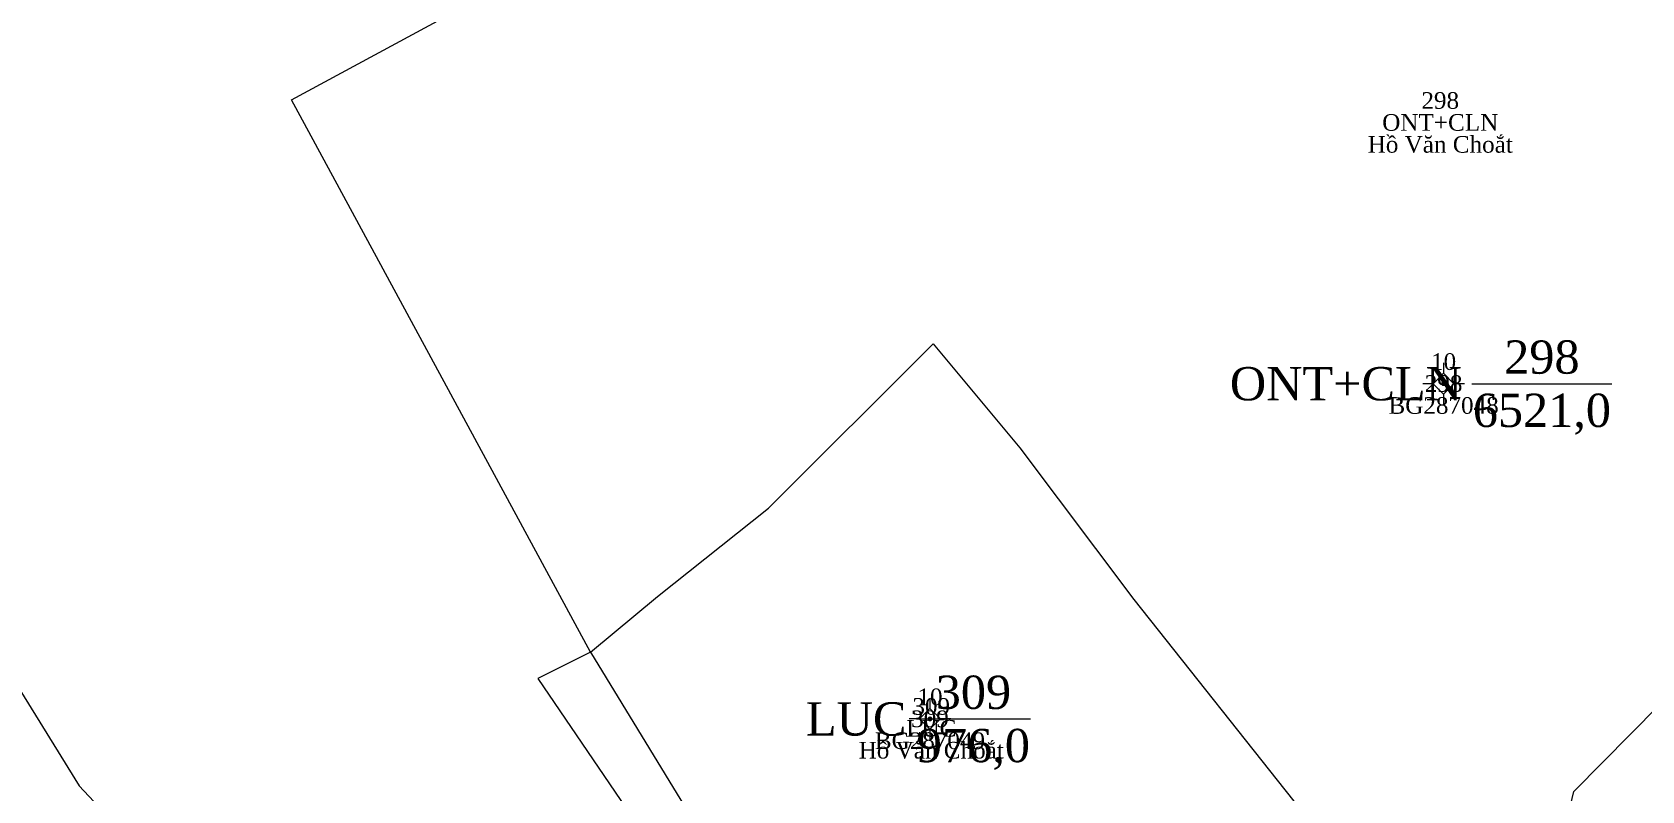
# Model space of a CAD drawing. Header units: metres. Extents: x 543340 to 549474, y 1840490 to 1845220.
# Drawn here: x 547403.2 to 547500, y 1842066.8 to 1842112.4 of the extents above; entities that cross this region are included whole.
import ezdxf
from ezdxf.enums import TextEntityAlignment as Align

# ---------------------------------------------------------------- set-up
doc = ezdxf.new("R2010")
doc.units = ezdxf.units.M
doc.header["$MEASUREMENT"] = 0
for name, color, linetype, lineweight in [('Level 10', 7, 'Continuous', 0), ('Level 11', 7, 'Continuous', 0), ('Level 13', 7, 'Continuous', 0), ('Level 15', 7, 'Continuous', 0), ('Level 19', 7, 'Continuous', 0), ('Level 2', 7, 'Continuous', 0), ('Level 4', 7, 'Continuous', 0)]:
    doc.layers.add(name, color=color, linetype=linetype, lineweight=lineweight)
doc.styles.add('Style-Times New Roman', font='times.ttf')

# ---------------------------------------------------------------- blocks, each defined once
blk = doc.blocks.new('CENTRD')
at = {"layer": 'Level 11', "linetype": 'Continuous', "lineweight": 0}
h = blk.add_hatch(color=1, dxfattribs=at)
edge = h.paths.add_edge_path()
edge.add_arc((0, 0), 1.5, 0, 360)
at = {"layer": 'Level 11', "color": 1, "linetype": 'Continuous', "lineweight": 0}
for p, q in [((0, 12.5), (0, 6.25)), ((-6.25, 0), (-12.5, 0)), ((0, 6.25), (-6.25, 0)), ((-6.25, 0), (0, -6.25)), ((6.25, 0), (0, 6.25)), ((0, -6.25), (6.25, 0)), ((12.5, 0), (6.25, 0)), ((0, -6.25), (0, -12.5))]:
    blk.add_line(p, q, dxfattribs=at)
blk = doc.blocks.new('N_THUA_138')
at = {"layer": 'Level 13', "color": 1, "linetype": 'Continuous', "lineweight": 0}
blk.add_line((1.705, 0), (10.115, 0), dxfattribs=at)
at = {"layer": 'Level 13', "color": 5, "linetype": 'Continuous', "lineweight": 0, "style": 'Style-Times New Roman'}
blk.add_text('298', height=2, dxfattribs=at).set_placement((5.91, 1.6), align=Align.MIDDLE_CENTER)
at = {"layer": 'Level 2', "color": 3, "linetype": 'Continuous', "lineweight": 0, "style": 'Style-Times New Roman'}
blk.add_text('ONT+CLN', height=2, dxfattribs=at).set_placement((1.105, 0), align=Align.MIDDLE_RIGHT)
at = {"layer": 'Level 4', "color": 1, "linetype": 'Continuous', "lineweight": 0, "style": 'Style-Times New Roman'}
blk.add_text('6521,0', height=2, dxfattribs=at).set_placement((5.91, -1.6), align=Align.MIDDLE_CENTER)
blk = doc.blocks.new('N_THUA_139')
at = {"layer": 'Level 13', "color": 1, "linetype": 'Continuous', "lineweight": 0}
blk.add_line((-0.815, 0), (6.041, 0), dxfattribs=at)
at = {"layer": 'Level 13', "color": 5, "linetype": 'Continuous', "lineweight": 0, "style": 'Style-Times New Roman'}
blk.add_text('309', height=2, dxfattribs=at).set_placement((2.613, 1.6), align=Align.MIDDLE_CENTER)
at = {"layer": 'Level 2', "color": 3, "linetype": 'Continuous', "lineweight": 0, "style": 'Style-Times New Roman'}
blk.add_text('LUC', height=2, dxfattribs=at).set_placement((-1.415, 0), align=Align.MIDDLE_RIGHT)
at = {"layer": 'Level 4', "color": 1, "linetype": 'Continuous', "lineweight": 0, "style": 'Style-Times New Roman'}
blk.add_text('976,0', height=2, dxfattribs=at).set_placement((2.613, -1.6), align=Align.MIDDLE_CENTER)

msp = doc.modelspace()

# ---------------------------------------------------------------- linework, layer by layer
at = {"layer": 'Level 10', "color": 7, "lineweight": 0}
msp.add_line((547436.78, 1842075.16), (547452.99, 1842048.62), dxfattribs=at)
at = {"layer": 'Level 10', "color": 7, "lineweight": 0, "flags": 128}
for points in [[(547340.23, 1842135.21), (547388.82, 1842091.24), (547390.51, 1842092.2), (547406.03, 1842067.14), (547408.12, 1842064.91), (547409.1, 1842046.35), (547409.29, 1842043.09), (547406.65, 1842042.09), (547408.98, 1842034.23), (547411.5, 1842027.61), (547412.71, 1842024.19)], [(547436.78, 1842075.16), (547418.79, 1842108.36), (547451.65, 1842126.09)], [(547501.78, 1842027.3), (547501.349, 1842028.948), (547500.58, 1842031.89), (547499.02, 1842037.88), (547498.35, 1842040.46), (547493.48, 1842056.69), (547495.9, 1842066.8), (547504.42, 1842075.43), (547523.22, 1842099.64), (547528.8, 1842103.32), (547539.95, 1842112.15)], [(547436.78, 1842075.16), (547440.8, 1842078.52), (547447.47, 1842083.83), (547457.38, 1842093.7), (547462.59, 1842087.44), (547469.43, 1842078.34), (547479.51, 1842065.64)], [(547436.78, 1842075.16), (547433.61, 1842073.59), (547439.24, 1842065.31), (547444.78, 1842056.02), (547448.33, 1842050.8), (547454.31, 1842039.6)]]:
    msp.add_lwpolyline(points, dxfattribs=at)

# ---------------------------------------------------------------- block references
at = {"layer": 'Level 11', "color": 1, "linetype": 'Continuous', "lineweight": 0, "xscale": 0.1, "yscale": 0.1, "zscale": 0.1}
for p in [(547488.06, 1842091.3), (547457.18, 1842071.16)]:
    msp.add_blockref('CENTRD', p, dxfattribs=at)
at = {"layer": 'Level 2', "color": 3, "linetype": 'Continuous', "lineweight": 0}
for name, p in [('N_THUA_138', (547488.06, 1842091.3)), ('N_THUA_139', (547457.18, 1842071.16))]:
    msp.add_blockref(name, p, dxfattribs=at)

# ---------------------------------------------------------------- texts
at = {"layer": 'Level 15', "color": 1, "linetype": 'Continuous', "lineweight": 0, "char_height": 1, "attachment_point": 5, "line_spacing_factor": 0.790495, "style": 'Style-Times New Roman'}
for s, insert in [('298\\PONT+CLN\\PHồ Văn Choắt', (547487.859, 1842106.984)), ('309\\PLUC\\PHồ Văn Choắt', (547457.256, 1842070.584))]:
    msp.add_mtext(s, dxfattribs=dict(at, insert=insert))
at = {"layer": 'Level 19', "color": 2, "linetype": 'Continuous', "lineweight": 0, "char_height": 1, "attachment_point": 5, "line_spacing_factor": 0.790495, "style": 'Style-Times New Roman'}
for s, insert in [('10\\P298\\PBG287048', (547488.06, 1842091.3)), ('10\\P298\\PBG287048', (547488.06, 1842091.3)), ('10\\P309\\PBG287049', (547457.18, 1842071.16))]:
    msp.add_mtext(s, dxfattribs=dict(at, insert=insert))

doc.saveas('drawing.dxf')
